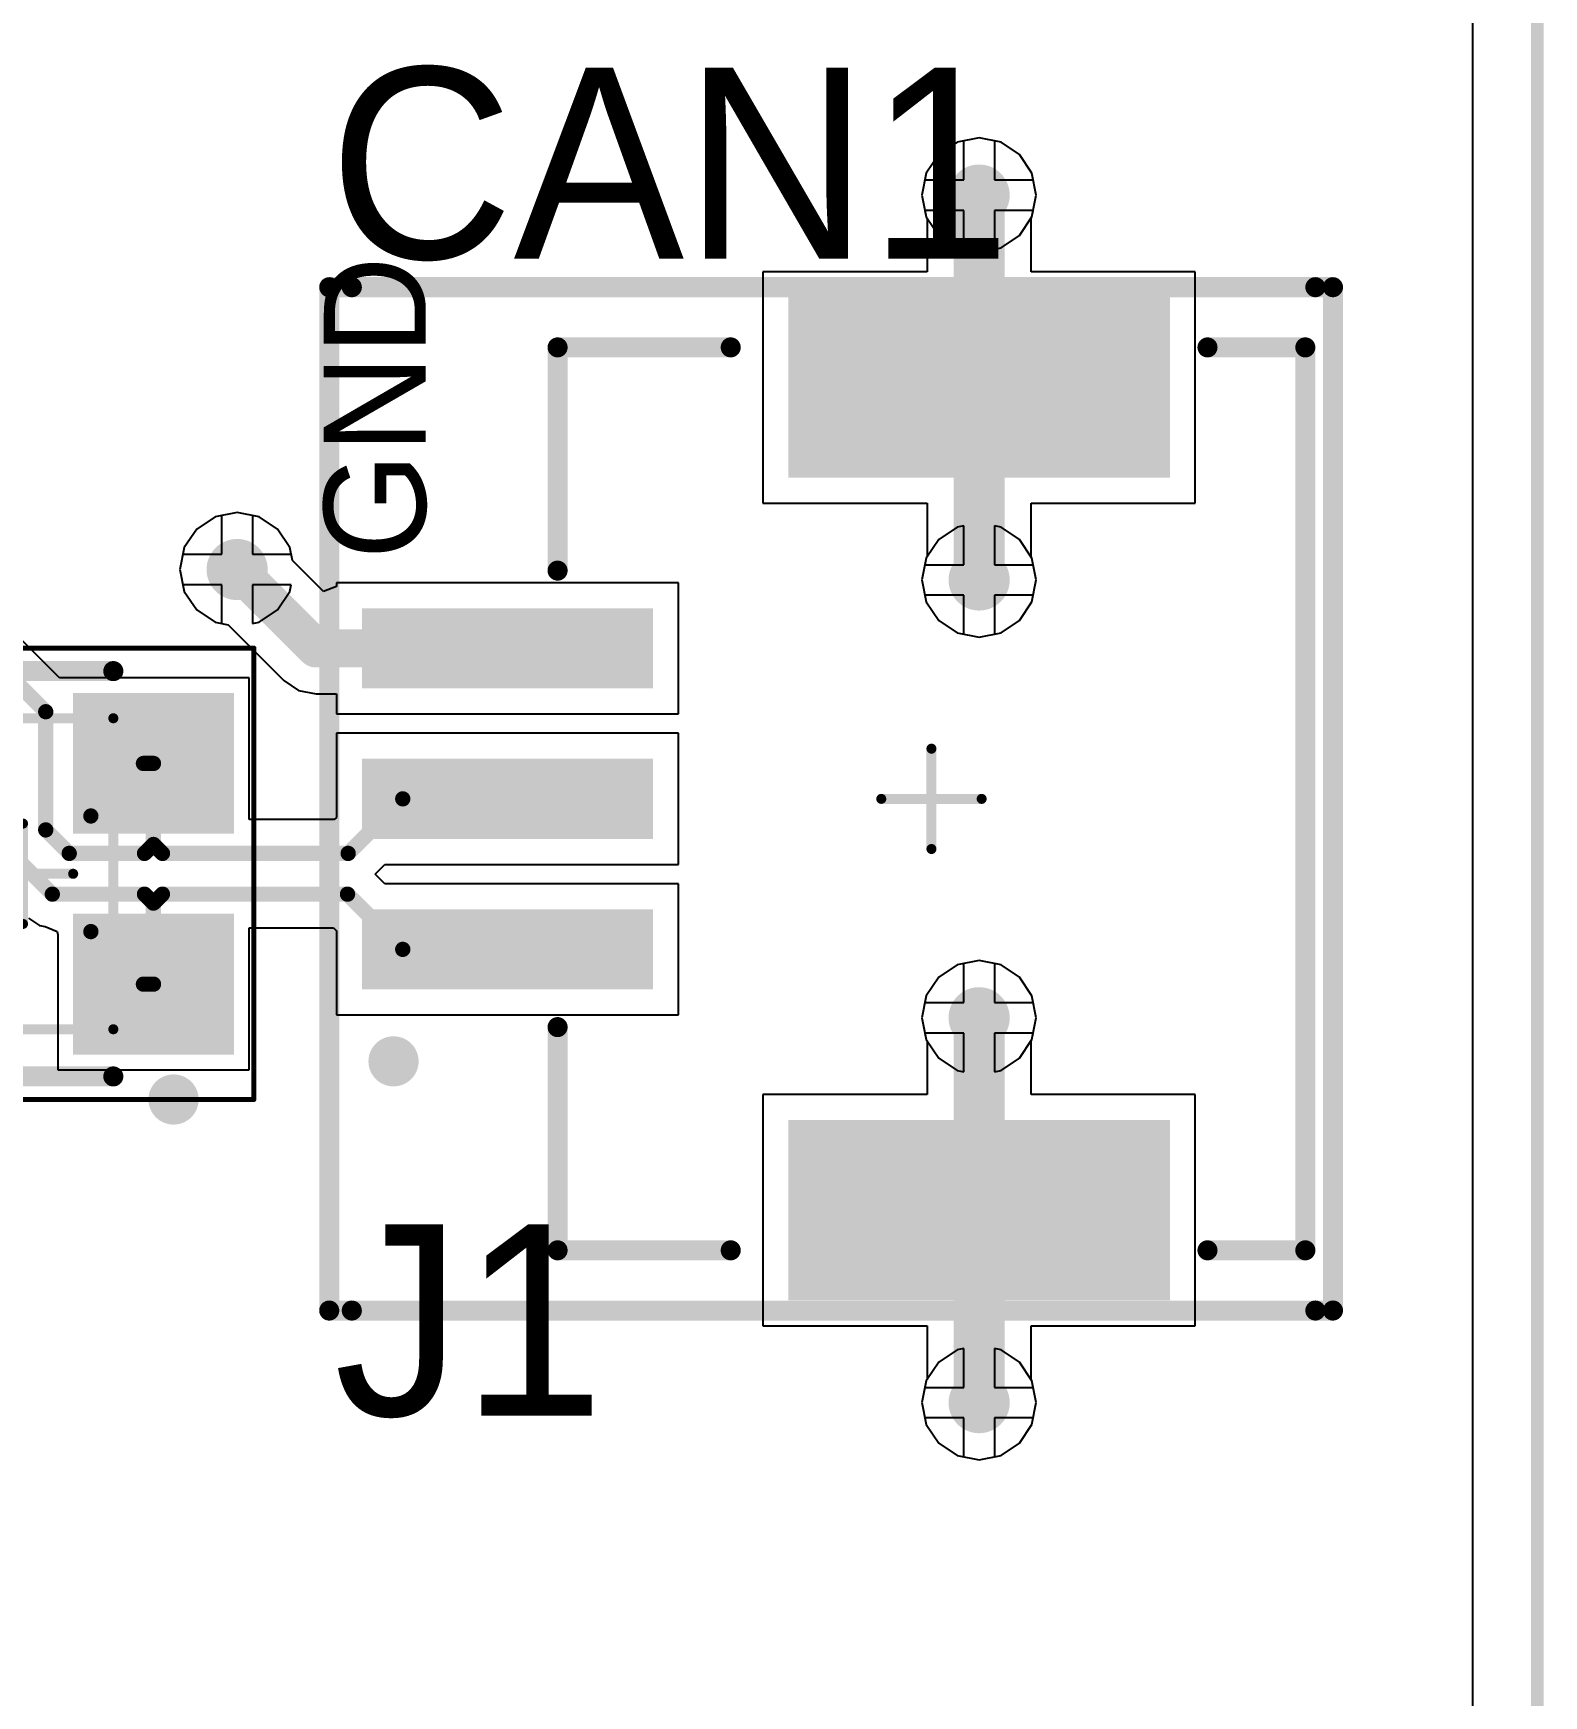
# Model space of a CAD drawing. Header units: millimetres. Extents: x 0 to 3.1, y 0 to 2.57.
# Drawn here: x 2.144 to 2.736, y 1.34 to 1.992 of the extents above; entities that cross this region are included whole.
import ezdxf

# ---------------------------------------------------------------- set-up
doc = ezdxf.new("R2010")
doc.units = ezdxf.units.MM
doc.header["$MEASUREMENT"] = 0
for name, color, linetype in [('BottomLayer', 5, 'Continuous'), ('Mechanical12', 56, 'Continuous'), ('Mechanical13', 56, 'Continuous'), ('Mechanical15', 56, 'Continuous'), ('Mechanical2', 216, 'Continuous'), ('MultiLayer', 9, 'Continuous'), ('TopLayer', 1, 'Continuous'), ('TopOverlay', 2, 'Continuous'), ('TopPaste', 8, 'Continuous'), ('TopSolder', 216, 'Continuous'), ('ViaHoleLayer', 16, 'Continuous')]:
    doc.layers.add(name, color=color, linetype=linetype)

# ---------------------------------------------------------------- blocks, each defined once
blk = doc.blocks.new('MOLEX_5025850370_35')
at = {"layer": 'Mechanical12', "const_width": 0.00591}
blk.add_lwpolyline([(-0.17717, -0.14665), (0.17717, -0.14665)], dxfattribs=at)
at = {"layer": 'Mechanical12', "const_width": 0.00295}
for points in [[(-0.17864, -0.14665, 1), (-0.17569, -0.14665, 1)], [(0.17569, -0.14665, 1), (0.17864, -0.14665, 1)]]:
    blk.add_lwpolyline(points, format="xyb", close=True, dxfattribs=at)
at = {"layer": 'Mechanical15'}
for points, const_width in [([(-0.20079, 0.23622), (-0.20079, -0.15059)], 0.00787), ([(-0.20079, 0.23622), (0.20079, 0.23622)], 0.00787), ([(0.20079, 0.23622), (0.20079, -0.15059)], 0.00787), ([(-0.20079, 0.22736), (-0.20079, -0.15748)], 0.00787), ([(0.20079, 0.22736), (0.20079, -0.15748)], 0.00787), ([(0, 0.01969), (0, -0.01969)], 0.00394), ([(-0.01969, 0), (0.01969, 0)], 0.00394), ([(-0.20079, -0.15748), (0.20079, -0.15748)], 0.00787)]:
    blk.add_lwpolyline(points, dxfattribs=dict(at, const_width=const_width))
for points, const_width in [([(-0.20276, 0.23622, 1), (-0.19882, 0.23622, 1)], 0.00394), ([(-0.20276, 0.23622, 1), (-0.19882, 0.23622, 1)], 0.00394), ([(0.19882, 0.23622, 1), (0.20276, 0.23622, 1)], 0.00394), ([(0.19882, 0.23622, 1), (0.20276, 0.23622, 1)], 0.00394), ([(-0.20276, 0.22736, 1), (-0.19882, 0.22736, 1)], 0.00394), ([(0.19882, 0.22736, 1), (0.20276, 0.22736, 1)], 0.00394), ([(-0.00098, 0.01969, 1), (0.00098, 0.01969, 1)], 0.00197), ([(-0.02067, 0, 1), (-0.0187, 0, 1)], 0.00197), ([(0.0187, 0, 1), (0.02067, 0, 1)], 0.00197), ([(-0.00098, -0.01969, 1), (0.00098, -0.01969, 1)], 0.00197), ([(-0.20276, -0.15059, 1), (-0.19882, -0.15059, 1)], 0.00394), ([(0.19882, -0.15059, 1), (0.20276, -0.15059, 1)], 0.00394), ([(-0.20276, -0.15748, 1), (-0.19882, -0.15748, 1)], 0.00394), ([(-0.20276, -0.15748, 1), (-0.19882, -0.15748, 1)], 0.00394), ([(0.19882, -0.15748, 1), (0.20276, -0.15748, 1)], 0.00394), ([(0.19882, -0.15748, 1), (0.20276, -0.15748, 1)], 0.00394)]:
    blk.add_lwpolyline(points, format="xyb", close=True, dxfattribs=dict(at, const_width=const_width))
at = {"layer": 'TopLayer'}
for points in [[(-0.0748, 0.10925), (-0.04331, 0.10925), (-0.0748, 0.22343), (-0.04331, 0.22343)], [(-0.01575, 0.10925), (0.01575, 0.10925), (-0.01575, 0.22343), (0.01575, 0.22343)], [(0.04331, 0.10925), (0.0748, 0.10925), (0.04331, 0.22343), (0.0748, 0.22343)], [(-0.19685, -0.0935), (-0.12598, -0.0935), (-0.19685, 0.0561), (-0.12598, 0.0561)], [(0.12598, -0.0935), (0.19685, -0.0935), (0.12598, 0.0561), (0.19685, 0.0561)]]:
    blk.add_solid(points, dxfattribs=at)
at = {"layer": 'TopOverlay'}
for points, const_width in [([(-0.09808, 0.211, 1), (-0.10792, 0.211, 1)], 0.00984), ([(-0.11038, 0.211, 1), (-0.10546, 0.211, 1)], 0.00492), ([(-0.10054, 0.211, 1), (-0.09562, 0.211, 1)], 0.00492), ([(-0.17913, 0.14665, 1), (-0.1752, 0.14665, 1)], 0.00394), ([(-0.17913, 0.14665, 1), (-0.1752, 0.14665, 1)], 0.00394), ([(-0.09154, 0.14665, 1), (-0.0876, 0.14665, 1)], 0.00394), ([(0.0876, 0.14665, 1), (0.09154, 0.14665, 1)], 0.00394), ([(0.1752, 0.14665, 1), (0.17913, 0.14665, 1)], 0.00394), ([(0.1752, 0.14665, 1), (0.17913, 0.14665, 1)], 0.00394), ([(-0.17913, 0.07874, 1), (-0.1752, 0.07874, 1)], 0.00394), ([(0.1752, 0.07874, 1), (0.17913, 0.07874, 1)], 0.00394), ([(-0.17913, -0.10827, 1), (-0.1752, -0.10827, 1)], 0.00394), ([(0.1752, -0.10827, 1), (0.17913, -0.10827, 1)], 0.00394), ([(-0.17913, -0.14665, 1), (-0.1752, -0.14665, 1)], 0.00394), ([(-0.17913, -0.14665, 1), (-0.1752, -0.14665, 1)], 0.00394), ([(0.1752, -0.14665, 1), (0.17913, -0.14665, 1)], 0.00394), ([(0.1752, -0.14665, 1), (0.17913, -0.14665, 1)], 0.00394)]:
    blk.add_lwpolyline(points, format="xyb", close=True, dxfattribs=dict(at, const_width=const_width))
at = {"layer": 'TopOverlay', "const_width": 0.00787}
for points in [[(-0.17717, 0.14665), (-0.17717, 0.07874)], [(-0.17717, 0.14665), (-0.08957, 0.14665)], [(0.08957, 0.14665), (0.17717, 0.14665)], [(0.17717, 0.14665), (0.17717, 0.07874)], [(-0.17717, -0.10827), (-0.17717, -0.14665)], [(0.17717, -0.10827), (0.17717, -0.14665)], [(-0.17717, -0.14665), (0.17717, -0.14665)]]:
    blk.add_lwpolyline(points, dxfattribs=at)
at = {"layer": 'TopPaste'}
for points in [[(-0.0748, 0.10925), (-0.04331, 0.10925), (-0.0748, 0.22343), (-0.04331, 0.22343)], [(-0.01575, 0.10925), (0.01575, 0.10925), (-0.01575, 0.22343), (0.01575, 0.22343)], [(0.04331, 0.10925), (0.0748, 0.10925), (0.04331, 0.22343), (0.0748, 0.22343)], [(-0.19685, -0.0935), (-0.12598, -0.0935), (-0.19685, 0.0561), (-0.12598, 0.0561)], [(0.12598, -0.0935), (0.19685, -0.0935), (0.12598, 0.0561), (0.19685, 0.0561)]]:
    blk.add_solid(points, dxfattribs=at)
at = {"layer": 'TopSolder'}
for points in [[(-0.0748, 0.10925), (-0.04331, 0.10925), (-0.0748, 0.22343), (-0.04331, 0.22343)], [(-0.01575, 0.10925), (0.01575, 0.10925), (-0.01575, 0.22343), (0.01575, 0.22343)], [(0.04331, 0.10925), (0.0748, 0.10925), (0.04331, 0.22343), (0.0748, 0.22343)], [(-0.19685, -0.0935), (-0.12598, -0.0935), (-0.19685, 0.0561), (-0.12598, 0.0561)], [(0.12598, -0.0935), (0.19685, -0.0935), (0.12598, 0.0561), (0.19685, 0.0561)]]:
    blk.add_solid(points, dxfattribs=at)
blk = doc.blocks.new('TVS_DIODE_CAN_43')
at = {"layer": 'Mechanical13', "const_width": 0.00394}
for points in [[(-0.03543, 0.06102), (-0.03543, -0.06102)], [(0.03543, 0.06102), (-0.03543, 0.06102)], [(0.03543, 0.06102), (0.03543, -0.06102)], [(0.03543, -0.06102), (-0.03543, -0.06102)]]:
    blk.add_lwpolyline(points, dxfattribs=at)
at = {"layer": 'Mechanical13', "const_width": 0.00197}
for points in [[(-0.03642, 0.06102, 1), (-0.03445, 0.06102, 1)], [(-0.03642, 0.06102, 1), (-0.03445, 0.06102, 1)], [(0.03445, 0.06102, 1), (0.03642, 0.06102, 1)], [(0.03445, 0.06102, 1), (0.03642, 0.06102, 1)], [(-0.03642, -0.06102, 1), (-0.03445, -0.06102, 1)], [(-0.03642, -0.06102, 1), (-0.03445, -0.06102, 1)], [(0.03445, -0.06102, 1), (0.03642, -0.06102, 1)], [(0.03445, -0.06102, 1), (0.03642, -0.06102, 1)]]:
    blk.add_lwpolyline(points, format="xyb", close=True, dxfattribs=at)
at = {"layer": 'Mechanical15'}
for points, const_width in [([(-0.09055, 0.08858), (-0.09055, -0.08858)], 0.00197), ([(0.09055, 0.08858), (-0.09055, 0.08858)], 0.00197), ([(0.09055, 0.08858), (0.09055, -0.08858)], 0.00197), ([(0, 0.01969), (0, -0.01969)], 0.00394), ([(0.01969, 0), (-0.01969, 0)], 0.00394), ([(0.09055, -0.08858), (-0.09055, -0.08858)], 0.00197)]:
    blk.add_lwpolyline(points, dxfattribs=dict(at, const_width=const_width))
for points, const_width in [([(-0.09104, 0.08858, 1), (-0.09006, 0.08858, 1)], 0.000984), ([(-0.09104, 0.08858, 1), (-0.09006, 0.08858, 1)], 0.000984), ([(0.09006, 0.08858, 1), (0.09104, 0.08858, 1)], 0.000984), ([(0.09006, 0.08858, 1), (0.09104, 0.08858, 1)], 0.000984), ([(-0.00098, 0.01969, 1), (0.00098, 0.01969, 1)], 0.00197), ([(-0.02067, 0, 1), (-0.0187, 0, 1)], 0.00197), ([(0.0187, 0, 1), (0.02067, 0, 1)], 0.00197), ([(-0.00098, -0.01969, 1), (0.00098, -0.01969, 1)], 0.00197), ([(-0.09104, -0.08858, 1), (-0.09006, -0.08858, 1)], 0.000984), ([(-0.09104, -0.08858, 1), (-0.09006, -0.08858, 1)], 0.000984), ([(0.09006, -0.08858, 1), (0.09104, -0.08858, 1)], 0.000984), ([(0.09006, -0.08858, 1), (0.09104, -0.08858, 1)], 0.000984)]:
    blk.add_lwpolyline(points, format="xyb", close=True, dxfattribs=dict(at, const_width=const_width))
at = {"layer": 'TopLayer'}
for points in [[(-0.02362, 0.01969), (-0.02362, 0.06693), (-0.07874, 0.01969), (-0.07874, 0.06693)], [(0.07874, -0.05512), (0.07874, 0.05512), (0.02362, -0.05512), (0.02362, 0.05512)], [(-0.02362, -0.06693), (-0.02362, -0.01969), (-0.07874, -0.06693), (-0.07874, -0.01969)]]:
    blk.add_solid(points, dxfattribs=at)
at = {"layer": 'TopOverlay'}
for points, const_width in [([(-0.05413, 0.08858, 1), (-0.06398, 0.08858, 1)], 0.00984), ([(-0.06644, 0.08858, 1), (-0.06152, 0.08858, 1)], 0.00492), ([(-0.05659, 0.08858, 1), (-0.05167, 0.08858, 1)], 0.00492), ([(-0.0374, 0.07953, 1), (-0.03346, 0.07953, 1)], 0.00394), ([(0.04094, 0.07953, 1), (0.04488, 0.07953, 1)], 0.00394), ([(0.04094, 0.07953, 1), (0.04488, 0.07953, 1)], 0.00394), ([(0.04094, 0.07087, 1), (0.04488, 0.07087, 1)], 0.00394), ([(0.04094, -0.07087, 1), (0.04488, -0.07087, 1)], 0.00394), ([(-0.0374, -0.07953, 1), (-0.03346, -0.07953, 1)], 0.00394), ([(0.04094, -0.07953, 1), (0.04488, -0.07953, 1)], 0.00394), ([(0.04094, -0.07953, 1), (0.04488, -0.07953, 1)], 0.00394)]:
    blk.add_lwpolyline(points, format="xyb", close=True, dxfattribs=dict(at, const_width=const_width))
at = {"layer": 'TopOverlay', "const_width": 0.00787}
for points in [[(0.04291, 0.07953), (-0.03543, 0.07953)], [(0.04291, 0.07953), (0.04291, 0.07087)], [(0.04291, -0.07087), (0.04291, -0.07953)], [(0.04291, -0.07953), (-0.03543, -0.07953)]]:
    blk.add_lwpolyline(points, dxfattribs=at)
at = {"layer": 'TopPaste'}
for points in [[(-0.02362, 0.01969), (-0.02362, 0.06693), (-0.07874, 0.01969), (-0.07874, 0.06693)], [(0.07874, -0.05512), (0.07874, 0.05512), (0.02362, -0.05512), (0.02362, 0.05512)], [(-0.02362, -0.06693), (-0.02362, -0.01969), (-0.07874, -0.06693), (-0.07874, -0.01969)]]:
    blk.add_solid(points, dxfattribs=at)
at = {"layer": 'TopSolder'}
for points in [[(-0.01962, 0.01569), (-0.01962, 0.07093), (-0.08274, 0.01569), (-0.08274, 0.07093)], [(0.08274, -0.05912), (0.08274, 0.05912), (0.01962, -0.05912), (0.01962, 0.05912)], [(-0.01962, -0.07093), (-0.01962, -0.01569), (-0.08274, -0.07093), (-0.08274, -0.01569)]]:
    blk.add_solid(points, dxfattribs=at)

msp = doc.modelspace()

# ---------------------------------------------------------------- linework, layer by layer
at = {"layer": 'BottomLayer'}
for p, q in [((2.70851, 2.47), (2.70851, 0.1)), ((2.49918, 1.94481), (2.49432, 1.93753)), ((2.50646, 1.94967), (2.49918, 1.94481)), ((2.50904, 1.95018), (2.50646, 1.94967)), ((2.50904, 1.93494), (2.50904, 1.95018)), ((2.52362, 1.94967), (2.52104, 1.95018)), ((2.52104, 1.95018), (2.52104, 1.93494)), ((2.5309, 1.94481), (2.52362, 1.94967)), ((2.53576, 1.93753), (2.5309, 1.94481)), ((2.49432, 1.93753), (2.4938, 1.93494)), ((2.4938, 1.93494), (2.50904, 1.93494)), ((2.52104, 1.93494), (2.53628, 1.93494)), ((2.53628, 1.93494), (2.53576, 1.93753)), ((2.50904, 1.92294), (2.4938, 1.92294)), ((2.4938, 1.92294), (2.49432, 1.92036)), ((2.49432, 1.92036), (2.49918, 1.91308)), ((2.50904, 1.90771), (2.50904, 1.92294)), ((2.53628, 1.92294), (2.52104, 1.92294)), ((2.52104, 1.92294), (2.52104, 1.90771)), ((2.5309, 1.91308), (2.53576, 1.92036)), ((2.53576, 1.92036), (2.53628, 1.92294)), ((2.49918, 1.91308), (2.50646, 1.90822)), ((2.52362, 1.90822), (2.5309, 1.91308)), ((2.50646, 1.90822), (2.50904, 1.90771)), ((2.52104, 1.90771), (2.52362, 1.90822)), ((2.21542, 1.80272), (2.20814, 1.79786)), ((2.218, 1.80324), (2.21542, 1.80272)), ((2.218, 1.788), (2.218, 1.80324)), ((2.23258, 1.80272), (2.23, 1.80324)), ((2.23, 1.80324), (2.23, 1.788)), ((2.23986, 1.79786), (2.23258, 1.80272)), ((2.20814, 1.79786), (2.20328, 1.79058)), ((2.24472, 1.79058), (2.23986, 1.79786)), ((2.50646, 1.79861), (2.49918, 1.79375)), ((2.50904, 1.79913), (2.50646, 1.79861)), ((2.50904, 1.78389), (2.50904, 1.79913)), ((2.52362, 1.79861), (2.52104, 1.79913)), ((2.52104, 1.79913), (2.52104, 1.78389)), ((2.5309, 1.79375), (2.52362, 1.79861)), ((2.20328, 1.79058), (2.20276, 1.788)), ((2.20276, 1.788), (2.218, 1.788)), ((2.23, 1.788), (2.24524, 1.788)), ((2.24524, 1.788), (2.24472, 1.79058)), ((2.49918, 1.79375), (2.49432, 1.78647)), ((2.53576, 1.78647), (2.5309, 1.79375)), ((2.49432, 1.78647), (2.4938, 1.78389)), ((2.4938, 1.78389), (2.50904, 1.78389)), ((2.52104, 1.78389), (2.53628, 1.78389)), ((2.53628, 1.78389), (2.53576, 1.78647)), ((2.218, 1.776), (2.20276, 1.776)), ((2.20276, 1.776), (2.20328, 1.77342)), ((2.218, 1.76076), (2.218, 1.776)), ((2.24524, 1.776), (2.23, 1.776)), ((2.23, 1.776), (2.23, 1.76076)), ((2.24472, 1.77342), (2.24524, 1.776)), ((2.20328, 1.77342), (2.20814, 1.76614)), ((2.23986, 1.76614), (2.24472, 1.77342)), ((2.50904, 1.77189), (2.4938, 1.77189)), ((2.4938, 1.77189), (2.49432, 1.76931)), ((2.49432, 1.76931), (2.49918, 1.76203)), ((2.50904, 1.75665), (2.50904, 1.77189)), ((2.53628, 1.77189), (2.52104, 1.77189)), ((2.52104, 1.77189), (2.52104, 1.75665)), ((2.5309, 1.76203), (2.53576, 1.76931)), ((2.53576, 1.76931), (2.53628, 1.77189)), ((2.20814, 1.76614), (2.21542, 1.76128)), ((2.23258, 1.76128), (2.23986, 1.76614)), ((2.49918, 1.76203), (2.50646, 1.75717)), ((2.52362, 1.75717), (2.5309, 1.76203)), ((2.21542, 1.76128), (2.218, 1.76076)), ((2.23, 1.76076), (2.23258, 1.76128)), ((2.50646, 1.75717), (2.50904, 1.75665)), ((2.52104, 1.75665), (2.52362, 1.75717)), ((2.50646, 1.62683), (2.49918, 1.62197)), ((2.50904, 1.62735), (2.50646, 1.62683)), ((2.50904, 1.61211), (2.50904, 1.62735)), ((2.52362, 1.62683), (2.52104, 1.62735)), ((2.52104, 1.62735), (2.52104, 1.61211)), ((2.5309, 1.62197), (2.52362, 1.62683)), ((2.49918, 1.62197), (2.49432, 1.61469)), ((2.53576, 1.61469), (2.5309, 1.62197)), ((2.49432, 1.61469), (2.4938, 1.61211)), ((2.4938, 1.61211), (2.50904, 1.61211)), ((2.52104, 1.61211), (2.53628, 1.61211)), ((2.53628, 1.61211), (2.53576, 1.61469)), ((2.50904, 1.60011), (2.4938, 1.60011)), ((2.4938, 1.60011), (2.49432, 1.59753)), ((2.50904, 1.58487), (2.50904, 1.60011)), ((2.53628, 1.60011), (2.52104, 1.60011)), ((2.52104, 1.60011), (2.52104, 1.58487)), ((2.53576, 1.59753), (2.53628, 1.60011)), ((2.49432, 1.59753), (2.49918, 1.59025)), ((2.5309, 1.59025), (2.53576, 1.59753)), ((2.49918, 1.59025), (2.50646, 1.58539)), ((2.50646, 1.58539), (2.50904, 1.58487)), ((2.52104, 1.58487), (2.52362, 1.58539)), ((2.52362, 1.58539), (2.5309, 1.59025)), ((2.50646, 1.47578), (2.49918, 1.47092)), ((2.50904, 1.47629), (2.50646, 1.47578)), ((2.50904, 1.46106), (2.50904, 1.47629)), ((2.52362, 1.47578), (2.52104, 1.47629)), ((2.52104, 1.47629), (2.52104, 1.46106)), ((2.5309, 1.47092), (2.52362, 1.47578)), ((2.49918, 1.47092), (2.49432, 1.46364)), ((2.53576, 1.46364), (2.5309, 1.47092)), ((2.49432, 1.46364), (2.4938, 1.46106)), ((2.53628, 1.46106), (2.53576, 1.46364)), ((2.4938, 1.46106), (2.50904, 1.46106)), ((2.52104, 1.46106), (2.53628, 1.46106)), ((2.50904, 1.44906), (2.4938, 1.44906)), ((2.4938, 1.44906), (2.49432, 1.44647)), ((2.50904, 1.43382), (2.50904, 1.44906)), ((2.53628, 1.44906), (2.52104, 1.44906)), ((2.52104, 1.44906), (2.52104, 1.43382)), ((2.53576, 1.44647), (2.53628, 1.44906)), ((2.49432, 1.44647), (2.49918, 1.43919)), ((2.5309, 1.43919), (2.53576, 1.44647)), ((2.49918, 1.43919), (2.50646, 1.43433)), ((2.52362, 1.43433), (2.5309, 1.43919)), ((2.50646, 1.43433), (2.50904, 1.43382)), ((2.52104, 1.43382), (2.52362, 1.43433))]:
    msp.add_line(p, q, dxfattribs=at)
at = {"layer": 'BottomLayer', "const_width": 0.012}
for points in [[(2.50904, 1.92894, 1), (2.52104, 1.92894, 1)], [(2.218, 1.782, 1), (2.23, 1.782, 1)], [(2.50904, 1.77789, 1), (2.52104, 1.77789, 1)], [(2.50904, 1.60611, 1), (2.52104, 1.60611, 1)], [(2.50904, 1.45506, 1), (2.52104, 1.45506, 1)]]:
    msp.add_lwpolyline(points, format="xyb", close=True, dxfattribs=at)
at = {"layer": 'Mechanical2', "const_width": 0.005}
msp.add_lwpolyline([(2.734, 0.1), (2.734, 2.47)], dxfattribs=at)
at = {"layer": 'MultiLayer', "const_width": 0.012}
for points in [[(2.50904, 1.92894, 1), (2.52104, 1.92894, 1)], [(2.218, 1.782, 1), (2.23, 1.782, 1)], [(2.50904, 1.77789, 1), (2.52104, 1.77789, 1)], [(2.50904, 1.60611, 1), (2.52104, 1.60611, 1)], [(2.50904, 1.45506, 1), (2.52104, 1.45506, 1)]]:
    msp.add_lwpolyline(points, format="xyb", close=True, dxfattribs=at)
at = {"layer": 'TopLayer'}
for p, q in [((2.70851, 2.47), (2.70851, 0.1)), ((2.51504, 1.95138), (2.50646, 1.94967)), ((2.52362, 1.94967), (2.51504, 1.95138)), ((2.49918, 1.94481), (2.49432, 1.93753)), ((2.50646, 1.94967), (2.49918, 1.94481)), ((2.5309, 1.94481), (2.52362, 1.94967)), ((2.53576, 1.93753), (2.5309, 1.94481)), ((2.49432, 1.93753), (2.49261, 1.92894)), ((2.53747, 1.92894), (2.53576, 1.93753)), ((2.49261, 1.92894), (2.49432, 1.92036)), ((2.53576, 1.92036), (2.53747, 1.92894)), ((2.49432, 1.92036), (2.49465, 1.91986)), ((2.49465, 1.91986), (2.49465, 1.89885)), ((2.53543, 1.91986), (2.53576, 1.92036)), ((2.53543, 1.89885), (2.53543, 1.91986)), ((2.49465, 1.89885), (2.43024, 1.89885)), ((2.43024, 1.89885), (2.43024, 1.80798)), ((2.59984, 1.89885), (2.53543, 1.89885)), ((2.59984, 1.80798), (2.59984, 1.89885)), ((2.43024, 1.80798), (2.49465, 1.80798)), ((2.49465, 1.80798), (2.49465, 1.78697)), ((2.53543, 1.78697), (2.53543, 1.80798)), ((2.53543, 1.80798), (2.59984, 1.80798)), ((2.21542, 1.80272), (2.20814, 1.79786)), ((2.224, 1.80443), (2.21542, 1.80272)), ((2.23258, 1.80272), (2.224, 1.80443)), ((2.23986, 1.79786), (2.23258, 1.80272)), ((2.20814, 1.79786), (2.20328, 1.79058)), ((2.24472, 1.79058), (2.23986, 1.79786)), ((2.20328, 1.79058), (2.20157, 1.782)), ((2.24574, 1.7855), (2.24472, 1.79058)), ((2.20157, 1.782), (2.20328, 1.77342)), ((2.25791, 1.77332), (2.24574, 1.7855)), ((2.49432, 1.78647), (2.49261, 1.77789)), ((2.49465, 1.78697), (2.49432, 1.78647)), ((2.53576, 1.78647), (2.53543, 1.78697)), ((2.53747, 1.77789), (2.53576, 1.78647)), ((2.26291, 1.77539), (2.25791, 1.77332)), ((2.39709, 1.7768), (2.26291, 1.7768)), ((2.26291, 1.7768), (2.26291, 1.77539)), ((2.39709, 1.72531), (2.39709, 1.7768)), ((2.49261, 1.77789), (2.49432, 1.76931)), ((2.53576, 1.76931), (2.53747, 1.77789)), ((2.20328, 1.77342), (2.20814, 1.76614)), ((2.49432, 1.76931), (2.49918, 1.76203)), ((2.5309, 1.76203), (2.53576, 1.76931)), ((2.20814, 1.76614), (2.21542, 1.76128)), ((2.49918, 1.76203), (2.50646, 1.75717)), ((2.52362, 1.75717), (2.5309, 1.76203)), ((2.15432, 1.73953), (2.13776, 1.75609)), ((2.21542, 1.76128), (2.2205, 1.76026)), ((2.2205, 1.76026), (2.24233, 1.73844)), ((2.50646, 1.75717), (2.51504, 1.75546)), ((2.51504, 1.75546), (2.52362, 1.75717)), ((2.22874, 1.73953), (2.15432, 1.73953)), ((2.22874, 1.68385), (2.22874, 1.73953)), ((2.24233, 1.73844), (2.24812, 1.73457)), ((2.24812, 1.73457), (2.25494, 1.73321)), ((2.25494, 1.73321), (2.25495, 1.73321)), ((2.25495, 1.73321), (2.26291, 1.73321)), ((2.26291, 1.73321), (2.26291, 1.72531)), ((2.26291, 1.72531), (2.39709, 1.72531)), ((2.39709, 1.71775), (2.26291, 1.71775)), ((2.26291, 1.71775), (2.26291, 1.6847)), ((2.39709, 1.66625), (2.39709, 1.71775)), ((2.26206, 1.68385), (2.22874, 1.68385)), ((2.26291, 1.6847), (2.26206, 1.68385)), ((2.27817, 1.66247), (2.28195, 1.66625)), ((2.28195, 1.66625), (2.39709, 1.66625)), ((2.28195, 1.65869), (2.27817, 1.66247)), ((2.39709, 1.65869), (2.28195, 1.65869)), ((2.39709, 1.6072), (2.39709, 1.65869)), ((2.14214, 1.64523), (2.14644, 1.64235)), ((2.14644, 1.64235), (2.14867, 1.64191)), ((2.14867, 1.64191), (2.15337, 1.63991)), ((2.15337, 1.63991), (2.15362, 1.63863)), ((2.15362, 1.63863), (2.15362, 1.58567)), ((2.22874, 1.58567), (2.22874, 1.64134)), ((2.22874, 1.64134), (2.26181, 1.64134)), ((2.26181, 1.64134), (2.26291, 1.64024)), ((2.26291, 1.64024), (2.26291, 1.6072)), ((2.50646, 1.62683), (2.49918, 1.62197)), ((2.51504, 1.62854), (2.50646, 1.62683)), ((2.52362, 1.62683), (2.51504, 1.62854)), ((2.5309, 1.62197), (2.52362, 1.62683)), ((2.49918, 1.62197), (2.49432, 1.61469)), ((2.53576, 1.61469), (2.5309, 1.62197)), ((2.49432, 1.61469), (2.49261, 1.60611)), ((2.53747, 1.60611), (2.53576, 1.61469)), ((2.26291, 1.6072), (2.39709, 1.6072)), ((2.49261, 1.60611), (2.49432, 1.59753)), ((2.53576, 1.59753), (2.53747, 1.60611)), ((2.49432, 1.59753), (2.49465, 1.59703)), ((2.49465, 1.59703), (2.49465, 1.57602)), ((2.53543, 1.59703), (2.53576, 1.59753)), ((2.53543, 1.57602), (2.53543, 1.59703)), ((2.15362, 1.58567), (2.22874, 1.58567)), ((2.49465, 1.57602), (2.43024, 1.57602)), ((2.43024, 1.57602), (2.43024, 1.48515)), ((2.59984, 1.57602), (2.53543, 1.57602)), ((2.59984, 1.48515), (2.59984, 1.57602)), ((2.43024, 1.48515), (2.49465, 1.48515)), ((2.49465, 1.48515), (2.49465, 1.46414)), ((2.53543, 1.46414), (2.53543, 1.48515)), ((2.53543, 1.48515), (2.59984, 1.48515)), ((2.49432, 1.46364), (2.49261, 1.45506)), ((2.49465, 1.46414), (2.49432, 1.46364)), ((2.53576, 1.46364), (2.53543, 1.46414)), ((2.53747, 1.45506), (2.53576, 1.46364)), ((2.49261, 1.45506), (2.49432, 1.44647)), ((2.53576, 1.44647), (2.53747, 1.45506)), ((2.49432, 1.44647), (2.49918, 1.43919)), ((2.5309, 1.43919), (2.53576, 1.44647)), ((2.49918, 1.43919), (2.50646, 1.43433)), ((2.52362, 1.43433), (2.5309, 1.43919)), ((2.50646, 1.43433), (2.51504, 1.43262)), ((2.51504, 1.43262), (2.52362, 1.43433))]:
    msp.add_line(p, q, dxfattribs=at)
for points, const_width in [([(2.50904, 1.92894, 1), (2.52104, 1.92894, 1)], 0.012), ([(2.51004, 1.92894, 1), (2.52004, 1.92894, 1)], 0.01), ([(2.51004, 1.85342, 1), (2.52004, 1.85342, 1)], 0.01), ([(2.51004, 1.85342, 1), (2.52004, 1.85342, 1)], 0.01), ([(2.218, 1.782, 1), (2.23, 1.782, 1)], 0.012), ([(2.22025, 1.782, 1), (2.22775, 1.782, 1)], 0.0075), ([(2.50904, 1.77789, 1), (2.52104, 1.77789, 1)], 0.012), ([(2.51004, 1.77789, 1), (2.52004, 1.77789, 1)], 0.01), ([(2.25119, 1.75106, 1), (2.25869, 1.75106, 1)], 0.0075), ([(2.25119, 1.75106, 1), (2.25869, 1.75106, 1)], 0.0075), ([(2.32625, 1.75106, 1), (2.33375, 1.75106, 1)], 0.0075), ([(2.14742, 1.72619, 1), (2.15042, 1.72619, 1)], 0.003), ([(2.14742, 1.72619, 1), (2.15042, 1.72619, 1)], 0.003), ([(2.18574, 1.7059, 1), (2.18874, 1.7059, 1)], 0.003), ([(2.18574, 1.7059, 1), (2.18874, 1.7059, 1)], 0.003), ([(2.18968, 1.7059, 1), (2.19268, 1.7059, 1)], 0.003), ([(2.18968, 1.7059, 1), (2.19268, 1.7059, 1)], 0.003), ([(2.28746, 1.692, 1), (2.29046, 1.692, 1)], 0.003), ([(2.16512, 1.68528, 1), (2.16812, 1.68528, 1)], 0.003), ([(2.14742, 1.67981, 1), (2.15042, 1.67981, 1)], 0.003), ([(2.14742, 1.67981, 1), (2.15042, 1.67981, 1)], 0.003), ([(2.18968, 1.67411, 1), (2.19268, 1.67411, 1)], 0.003), ([(2.18968, 1.67411, 1), (2.19268, 1.67411, 1)], 0.003), ([(2.18968, 1.67411, 1), (2.19268, 1.67411, 1)], 0.003), ([(2.15664, 1.6706, 1), (2.15964, 1.6706, 1)], 0.003), ([(2.15664, 1.6706, 1), (2.15964, 1.6706, 1)], 0.003), ([(2.18617, 1.6706, 1), (2.18917, 1.6706, 1)], 0.003), ([(2.18617, 1.6706, 1), (2.18917, 1.6706, 1)], 0.003), ([(2.1932, 1.6706, 1), (2.1962, 1.6706, 1)], 0.003), ([(2.1932, 1.6706, 1), (2.1962, 1.6706, 1)], 0.003), ([(2.26605, 1.6706, 1), (2.26905, 1.6706, 1)], 0.003), ([(2.26605, 1.6706, 1), (2.26905, 1.6706, 1)], 0.003), ([(2.15001, 1.6546, 1), (2.15301, 1.6546, 1)], 0.003), ([(2.15001, 1.6546, 1), (2.15301, 1.6546, 1)], 0.003), ([(2.18617, 1.6546, 1), (2.18917, 1.6546, 1)], 0.003), ([(2.18617, 1.6546, 1), (2.18917, 1.6546, 1)], 0.003), ([(2.1932, 1.6546, 1), (2.1962, 1.6546, 1)], 0.003), ([(2.1932, 1.6546, 1), (2.1962, 1.6546, 1)], 0.003), ([(2.2658, 1.6546, 1), (2.2688, 1.6546, 1)], 0.003), ([(2.2658, 1.6546, 1), (2.2688, 1.6546, 1)], 0.003), ([(2.18968, 1.65108, 1), (2.19268, 1.65108, 1)], 0.003), ([(2.18968, 1.65108, 1), (2.19268, 1.65108, 1)], 0.003), ([(2.18968, 1.65108, 1), (2.19268, 1.65108, 1)], 0.003), ([(2.16512, 1.63991, 1), (2.16812, 1.63991, 1)], 0.003), ([(2.28746, 1.63294, 1), (2.29046, 1.63294, 1)], 0.003), ([(2.18574, 1.61929, 1), (2.18874, 1.61929, 1)], 0.003), ([(2.18574, 1.61929, 1), (2.18874, 1.61929, 1)], 0.003), ([(2.18968, 1.61929, 1), (2.19268, 1.61929, 1)], 0.003), ([(2.18968, 1.61929, 1), (2.19268, 1.61929, 1)], 0.003), ([(2.50904, 1.60611, 1), (2.52104, 1.60611, 1)], 0.012), ([(2.51004, 1.60611, 1), (2.52004, 1.60611, 1)], 0.01), ([(2.51004, 1.53058, 1), (2.52004, 1.53058, 1)], 0.01), ([(2.51004, 1.53058, 1), (2.52004, 1.53058, 1)], 0.01), ([(2.50904, 1.45506, 1), (2.52104, 1.45506, 1)], 0.012), ([(2.51004, 1.45506, 1), (2.52004, 1.45506, 1)], 0.01)]:
    msp.add_lwpolyline(points, format="xyb", close=True, dxfattribs=dict(at, const_width=const_width))
for points, const_width in [([(2.51504, 1.85342), (2.51504, 1.92894)], 0.02), ([(2.51504, 1.77789), (2.51504, 1.85342)], 0.02), ([(2.224, 1.782), (2.25494, 1.75106)], 0.015), ([(2.25494, 1.75106), (2.33, 1.75106)], 0.015), ([(2.12839, 1.74672), (2.14892, 1.72619)], 0.006), ([(2.14892, 1.67981), (2.14892, 1.72619)], 0.006), ([(2.16662, 1.68528), (2.18724, 1.7059)], 0.006), ([(2.18724, 1.7059), (2.19118, 1.7059)], 0.006), ([(2.19118, 1.67411), (2.19118, 1.7059)], 0.006), ([(2.26755, 1.6706), (2.28896, 1.692)], 0.006), ([(2.14892, 1.67981), (2.15814, 1.6706)], 0.006), ([(2.18767, 1.6706), (2.19118, 1.67411)], 0.006), ([(2.19118, 1.67411), (2.1947, 1.6706)], 0.006), ([(2.13292, 1.67319), (2.15151, 1.6546)], 0.006), ([(2.15814, 1.6706), (2.18767, 1.6706)], 0.006), ([(2.1947, 1.6706), (2.26755, 1.6706)], 0.006), ([(2.15151, 1.6546), (2.18767, 1.6546)], 0.006), ([(2.18767, 1.6546), (2.19118, 1.65108)], 0.006), ([(2.19118, 1.65108), (2.1947, 1.6546)], 0.006), ([(2.1947, 1.6546), (2.2673, 1.6546)], 0.006), ([(2.2673, 1.6546), (2.28896, 1.63294)], 0.006), ([(2.19118, 1.61929), (2.19118, 1.65108)], 0.006), ([(2.16662, 1.63991), (2.18724, 1.61929)], 0.006), ([(2.18724, 1.61929), (2.19118, 1.61929)], 0.006), ([(2.51504, 1.53058), (2.51504, 1.60611)], 0.02), ([(2.51504, 1.45506), (2.51504, 1.53058)], 0.02)]:
    msp.add_lwpolyline(points, dxfattribs=dict(at, const_width=const_width))
at = {"layer": 'ViaHoleLayer', "const_width": 0.006}
for points in [[(2.51204, 1.92894, 1), (2.51804, 1.92894, 1)], [(2.221, 1.782, 1), (2.227, 1.782, 1)], [(2.51204, 1.77789, 1), (2.51804, 1.77789, 1)], [(2.51204, 1.60611, 1), (2.51804, 1.60611, 1)], [(2.51204, 1.45506, 1), (2.51804, 1.45506, 1)]]:
    msp.add_lwpolyline(points, format="xyb", close=True, dxfattribs=at)

# ---------------------------------------------------------------- block references
for name, p, rotation in [('MOLEX_5025850370_35', (2.49634, 1.692), 90), ('TVS_DIODE_CAN_43', (2.14, 1.6626), 180)]:
    msp.add_blockref(name, p, dxfattribs=dict(rotation=rotation))

# ---------------------------------------------------------------- texts
at = {"layer": 'TopOverlay'}
for s, p in [('CAN1', (2.26, 1.904)), ('J1', (2.262, 1.45))]:
    msp.add_text(s, height=0.075, dxfattribs=at).set_placement(p)
msp.add_text('GND', height=0.04, rotation=90, dxfattribs=at).set_placement((2.298, 1.786))

doc.saveas('drawing.dxf')
